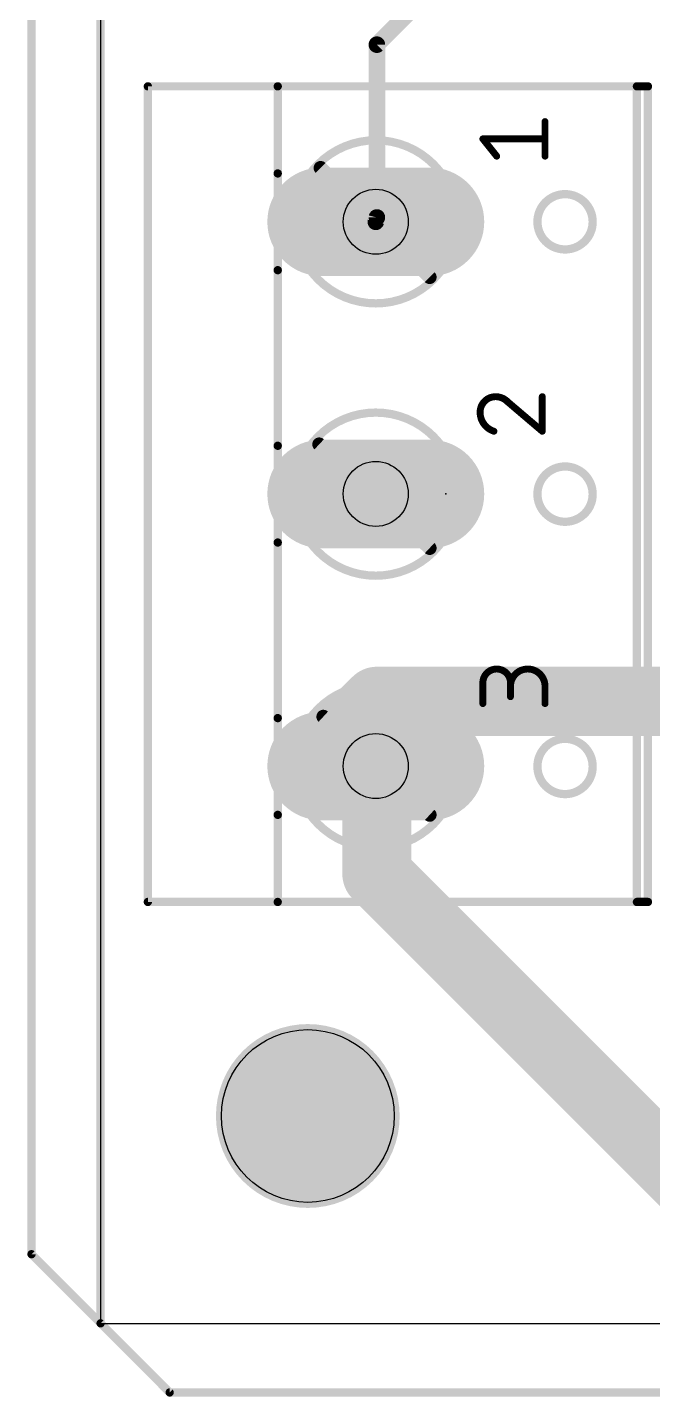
# Model space of a CAD drawing. Extents: x -0.05 to 2.15, y -0.05 to 2.68.
# Drawn here: x -0.053 to 0.4, y -0.053 to 0.938 of the extents above; entities that cross this region are included whole.
import ezdxf

# ---------------------------------------------------------------- set-up
doc = ezdxf.new("R2010")
doc.units = 0
for name, color, linetype in [('1', 12, 'CONTINUOUS'), ('16', 132, 'CONTINUOUS'), ('17', 110, 'CONTINUOUS'), ('20', 31, 'CONTINUOUS'), ('21', 253, 'CONTINUOUS'), ('23', 53, 'CONTINUOUS'), ('29', 253, 'CONTINUOUS'), ('30', 253, 'CONTINUOUS'), ('44', 253, 'CONTINUOUS'), ('51', 253, 'CONTINUOUS')]:
    doc.layers.add(name, color=color, linetype=linetype)

# ---------------------------------------------------------------- blocks, each defined once
blk = doc.blocks.new('LONGP100')
at = {"const_width": 1}
blk.add_lwpolyline([(-0.5, 0), (0.5, 0)], dxfattribs=at)
at = {"const_width": 0.5}
for points in [[(-0.5, 0.25, 1), (-0.5, -0.25)], [(0.5, -0.25, 1), (0.5, 0.25)]]:
    blk.add_lwpolyline(points, format="xyb", dxfattribs=at)

msp = doc.modelspace()

# ---------------------------------------------------------------- linework, layer by layer
at = {"layer": '1'}
for points, const_width in [([(0, 2.35), (0, 0)], 0.006), ([(0.2, 0.4), (0.199213, 0.40315)], 0.05), ([(0.2, 0.4), (0.2, 0.325)], 0.05), ([(0.2, 0.325), (0.425, 0.1)], 0.05), ([(0, 0), (0.05, -0.05)], 0.006), ([(0.05, -0.05), (2.05, -0.05)], 0.006)]:
    msp.add_lwpolyline(points, dxfattribs=dict(at, const_width=const_width))
for points, const_width in [([(0.211339, 0.406181, 1), (0.187086, 0.400118)], 0.025), ([(0.2125, 0.4, 1), (0.1875, 0.4)], 0.025), ([(0.187873, 0.396968, 1), (0.212127, 0.403032)], 0.025), ([(0.208839, 0.333839, 1), (0.191161, 0.316161)], 0.025), ([(0.1875, 0.325, 1), (0.2125, 0.325)], 0.025), ([(0.001061, 0.001061, 1), (-0.001061, -0.001061)], 0.003), ([(-0.0015, 0, 1), (0.0015, 0)], 0.003), ([(0.05, -0.0485, 1), (0.05, -0.0515)], 0.003), ([(0.048939, -0.051061, 1), (0.051061, -0.048939)], 0.003)]:
    msp.add_lwpolyline(points, format="xyb", dxfattribs=dict(at, const_width=const_width))
at = {"layer": '16'}
for points, const_width in [([(-0.05, 2.35), (-0.05, 0.05)], 0.006), ([(0.2, 0.925), (0.7, 1.425)], 0.012), ([(0.2, 0.8), (0.2, 0.925)], 0.012), ([(0.2, 0.8), (0.199213, 0.79685)], 0.012), ([(0.175, 0.425), (0.2, 0.45)], 0.05), ([(0.2, 0.45), (0.5, 0.45)], 0.05), ([(0.175, 0.425), (0.199213, 0.40315)], 0.05), ([(-0.05, 0.05), (0.05, -0.05)], 0.006), ([(0.05, -0.05), (2.1, -0.05)], 0.006)]:
    msp.add_lwpolyline(points, dxfattribs=dict(at, const_width=const_width))
for points, const_width in [([(0.203, 0.925, 1), (0.197, 0.925)], 0.006), ([(0.197879, 0.927121, 1), (0.202121, 0.922879)], 0.006), ([(0.197, 0.8, 1), (0.203, 0.8)], 0.006), ([(0.20291, 0.799272, 1), (0.19709, 0.800728)], 0.006), ([(0.196302, 0.797578, 1), (0.202123, 0.796123)], 0.006), ([(0.2, 0.4625, 1), (0.2, 0.4375)], 0.025), ([(0.208839, 0.441161, 1), (0.191161, 0.458839)], 0.025), ([(0.183375, 0.43428, 1), (0.166625, 0.41572)], 0.025), ([(0.166161, 0.433839, 1), (0.183839, 0.416161)], 0.025), ([(0.190838, 0.39387, 1), (0.207587, 0.41243)], 0.025), ([(-0.048939, 0.051061, 1), (-0.051061, 0.048939)], 0.003), ([(-0.0515, 0.05, 1), (-0.0485, 0.05)], 0.003), ([(0.05, -0.0485, 1), (0.05, -0.0515)], 0.003), ([(0.048939, -0.051061, 1), (0.051061, -0.048939)], 0.003)]:
    msp.add_lwpolyline(points, format="xyb", dxfattribs=dict(at, const_width=const_width))
at = {"layer": '20'}
for p, q in [((0, 2.3), (0, 0)), ((0, 0), (2.15, 0))]:
    msp.add_line(p, q, dxfattribs=at)
msp.add_circle((0.15, 0.15), 0.0625, dxfattribs=at)
at = {"layer": '21', "const_width": 0.006}
for points in [[(0.034213, 0.894843), (0.034213, 0.304843)], [(0.034213, 0.894843), (0.128228, 0.894843)], [(0.128228, 0.894843), (0.128228, 0.83185)], [(0.128228, 0.894843), (0.388228, 0.894843)], [(0.388228, 0.304843), (0.388228, 0.894843)], [(0.388228, 0.894843), (0.39622, 0.894843)], [(0.39622, 0.304843), (0.39622, 0.894843)], [(0.128228, 0.76185), (0.128228, 0.634843)], [(0.128228, 0.564843), (0.128228, 0.437835)], [(0.128228, 0.367835), (0.128228, 0.304843)], [(0.128228, 0.304843), (0.034213, 0.304843)], [(0.388228, 0.304843), (0.128228, 0.304843)], [(0.39622, 0.304843), (0.388228, 0.304843)]]:
    msp.add_lwpolyline(points, dxfattribs=at)
at = {"layer": '21'}
for points, const_width in [([(0.035713, 0.894843, 1), (0.032713, 0.894843)], 0.003), ([(0.034213, 0.896343, 1), (0.034213, 0.893343)], 0.003), ([(0.129728, 0.894843, 1), (0.126728, 0.894843)], 0.003), ([(0.128228, 0.896343, 1), (0.128228, 0.893343)], 0.003), ([(0.128228, 0.893343, 1), (0.128228, 0.896343)], 0.003), ([(0.389728, 0.894843, 1), (0.386728, 0.894843)], 0.003), ([(0.388228, 0.896343, 1), (0.388228, 0.893343)], 0.003), ([(0.388228, 0.893343, 1), (0.388228, 0.896343)], 0.003), ([(0.39772, 0.894843, 1), (0.39472, 0.894843)], 0.003), ([(0.39622, 0.893343, 1), (0.39622, 0.896343)], 0.003), ([(0.126728, 0.83185, 1), (0.129728, 0.83185)], 0.003), ([(0.336213, 0.77685, 1), (0.336213, 0.81685, 1), (0.336213, 0.77685)], 0.006), ([(0.129728, 0.76185, 1), (0.126728, 0.76185)], 0.003), ([(0.126728, 0.634843, 1), (0.129728, 0.634843)], 0.003), ([(0.336213, 0.57985, 1), (0.336213, 0.61985, 1), (0.336213, 0.57985)], 0.006), ([(0.129728, 0.564843, 1), (0.126728, 0.564843)], 0.003), ([(0.126728, 0.437835, 1), (0.129728, 0.437835)], 0.003), ([(0.336213, 0.38285, 1), (0.336213, 0.42285, 1), (0.336213, 0.38285)], 0.006), ([(0.129728, 0.367835, 1), (0.126728, 0.367835)], 0.003), ([(0.034213, 0.306343, 1), (0.034213, 0.303343)], 0.003), ([(0.128228, 0.306343, 1), (0.128228, 0.303343)], 0.003), ([(0.128228, 0.303343, 1), (0.128228, 0.306343)], 0.003), ([(0.388228, 0.306343, 1), (0.388228, 0.303343)], 0.003), ([(0.388228, 0.303343, 1), (0.388228, 0.306343)], 0.003), ([(0.39622, 0.303343, 1), (0.39622, 0.306343)], 0.003), ([(0.032713, 0.304843, 1), (0.035713, 0.304843)], 0.003), ([(0.126728, 0.304843, 1), (0.129728, 0.304843)], 0.003), ([(0.386728, 0.304843, 1), (0.389728, 0.304843)], 0.003), ([(0.39472, 0.304843, 1), (0.39772, 0.304843)], 0.003)]:
    msp.add_lwpolyline(points, format="xyb", dxfattribs=dict(at, const_width=const_width))
at = {"layer": '23'}
msp.add_point((0.25, 0.6), dxfattribs=at)
at = {"layer": '29', "const_width": 0.0665}
msp.add_lwpolyline([(0.15, 0.11675, 1), (0.15, 0.18325, 1), (0.15, 0.11675)], format="xyb", dxfattribs=at)
at = {"layer": '30', "const_width": 0.0665}
msp.add_lwpolyline([(0.15, 0.11675, 1), (0.15, 0.18325, 1), (0.15, 0.11675)], format="xyb", dxfattribs=at)
at = {"layer": '44'}
for centre in [(0.199213, 0.79685), (0.199213, 0.6), (0.199213, 0.40315)]:
    msp.add_circle(centre, 0.0235, dxfattribs=at)
at = {"layer": '51'}
for points, const_width in [([(0.321713, 0.84435), (0.321713, 0.86935)], 0.005), ([(0.286713, 0.84435), (0.276713, 0.85685)], 0.005), ([(0.276713, 0.85685), (0.321713, 0.85685)], 0.005), ([(0.128228, 0.83185), (0.128228, 0.76185)], 0.006), ([(0.159213, 0.835866), (0.238228, 0.75685)], 0.01), ([(0.294713, 0.6666), (0.319713, 0.64535)], 0.005), ([(0.319713, 0.64535), (0.319713, 0.67035)], 0.005), ([(0.128228, 0.634843), (0.128228, 0.564843)], 0.006), ([(0.158228, 0.635866), (0.238228, 0.560866)], 0.01), ([(0.276713, 0.44835), (0.276713, 0.46335)], 0.005), ([(0.296713, 0.46335), (0.296713, 0.45335)], 0.005), ([(0.321713, 0.44835), (0.321713, 0.46085)], 0.005), ([(0.128228, 0.437835), (0.128228, 0.367835)], 0.006), ([(0.16122, 0.438858), (0.238228, 0.367835)], 0.01)]:
    msp.add_lwpolyline(points, dxfattribs=dict(at, const_width=const_width))
for points, const_width in [([(0.322963, 0.86935, 1), (0.320463, 0.86935)], 0.0025), ([(0.199213, 0.73785, 1), (0.199213, 0.85585, 1), (0.199213, 0.73785)], 0.006), ([(0.277689, 0.857631, 1), (0.275737, 0.85607)], 0.0025), ([(0.276713, 0.8581, 1), (0.276713, 0.8556)], 0.0025), ([(0.321713, 0.8556, 1), (0.321713, 0.8581)], 0.0025), ([(0.285737, 0.84357, 1), (0.287689, 0.845131)], 0.0025), ([(0.320463, 0.84435, 1), (0.322963, 0.84435)], 0.0025), ([(0.129728, 0.83185, 1), (0.126728, 0.83185)], 0.003), ([(0.16098, 0.837634, 1), (0.157445, 0.834098)], 0.005), ([(0.126728, 0.76185, 1), (0.129728, 0.76185)], 0.003), ([(0.236461, 0.755083, 1), (0.239996, 0.758618)], 0.005), ([(0.285963, 0.67035, 0.414214), (0.274713, 0.6591)], 0.005), ([(0.294713, 0.6666, 0.205258), (0.285963, 0.67035)], 0.005), ([(0.285963, 0.6716, 1), (0.285963, 0.6691)], 0.0025), ([(0.285963, 0.6691, 1), (0.285963, 0.6716)], 0.0025), ([(0.295522, 0.667553, 1), (0.293903, 0.665648)], 0.0025), ([(0.293807, 0.665738, 1), (0.295618, 0.667462)], 0.0025), ([(0.320963, 0.67035, 1), (0.318463, 0.67035)], 0.0025), ([(0.199213, 0.54085, 1), (0.199213, 0.65885, 1), (0.199213, 0.54085)], 0.006), ([(0.274713, 0.6591, 0.325184), (0.284713, 0.64535)], 0.005), ([(0.275963, 0.6591, 1), (0.273463, 0.6591)], 0.0025), ([(0.273463, 0.6591, 1), (0.275963, 0.6591)], 0.0025), ([(0.284327, 0.644161, 1), (0.285098, 0.64654)], 0.0025), ([(0.318463, 0.64535, 1), (0.320963, 0.64535)], 0.0025), ([(0.318903, 0.644398, 1), (0.320522, 0.646303)], 0.0025), ([(0.129728, 0.634843, 1), (0.126728, 0.634843)], 0.003), ([(0.159938, 0.63769, 1), (0.156518, 0.634042)], 0.005), ([(0.126728, 0.564843, 1), (0.129728, 0.564843)], 0.003), ([(0.236518, 0.559042, 1), (0.239938, 0.56269)], 0.005), ([(0.296713, 0.46335, 1), (0.276713, 0.46335)], 0.005), ([(0.321713, 0.46085, 1), (0.296713, 0.46085)], 0.005), ([(0.277963, 0.46335, 1), (0.275463, 0.46335)], 0.0025), ([(0.297963, 0.46335, 1), (0.295463, 0.46335)], 0.0025), ([(0.199213, 0.34385, 1), (0.199213, 0.46185, 1), (0.199213, 0.34385)], 0.006), ([(0.275463, 0.46335, 1), (0.277963, 0.46335)], 0.0025), ([(0.295463, 0.46335, 1), (0.297963, 0.46335)], 0.0025), ([(0.295463, 0.46085, 1), (0.297963, 0.46085)], 0.0025), ([(0.322963, 0.46085, 1), (0.320463, 0.46085)], 0.0025), ([(0.320463, 0.46085, 1), (0.322963, 0.46085)], 0.0025), ([(0.275463, 0.44835, 1), (0.277963, 0.44835)], 0.0025), ([(0.295463, 0.45335, 1), (0.297963, 0.45335)], 0.0025), ([(0.320463, 0.44835, 1), (0.322963, 0.44835)], 0.0025), ([(0.129728, 0.437835, 1), (0.126728, 0.437835)], 0.003), ([(0.162915, 0.440696, 1), (0.159526, 0.437021)], 0.005), ([(0.126728, 0.367835, 1), (0.129728, 0.367835)], 0.003), ([(0.236533, 0.365997, 1), (0.239923, 0.369672)], 0.005)]:
    msp.add_lwpolyline(points, format="xyb", dxfattribs=dict(at, const_width=const_width))

# ---------------------------------------------------------------- block references
at = {"layer": '17', "xscale": 0.0705, "yscale": 0.0705}
for p in [(0.199213, 0.79685), (0.199213, 0.79685), (0.199213, 0.6), (0.199213, 0.6), (0.199213, 0.40315), (0.199213, 0.40315)]:
    msp.add_blockref('LONGP100', p, dxfattribs=at)
at = {"layer": '29', "xscale": 0.0785, "yscale": 0.0785}
for p in [(0.199213, 0.79685), (0.199213, 0.6), (0.199213, 0.40315)]:
    msp.add_blockref('LONGP100', p, dxfattribs=at)
at = {"layer": '30', "xscale": 0.0785, "yscale": 0.0785}
for p in [(0.199213, 0.79685), (0.199213, 0.6), (0.199213, 0.40315)]:
    msp.add_blockref('LONGP100', p, dxfattribs=at)

doc.saveas('drawing.dxf')
